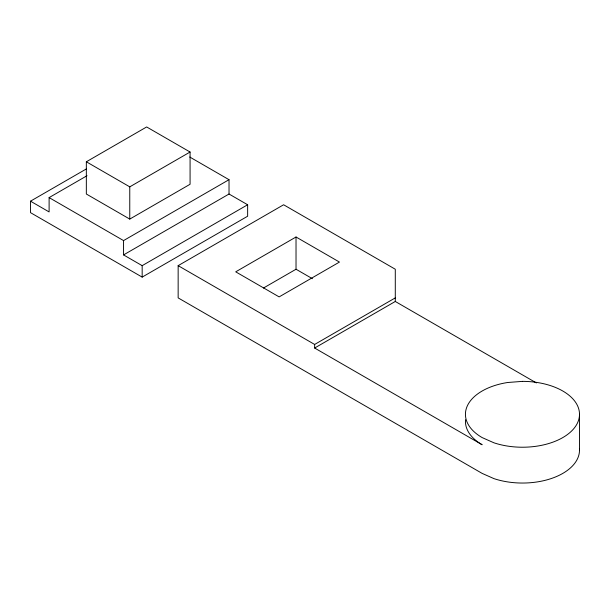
<?xml version="1.0" encoding="UTF-8"?>
<svg xmlns="http://www.w3.org/2000/svg" width="610" height="610" viewBox="0 0 610 610"><rect width="100%" height="100%" fill="white"/><g stroke="black" fill="none" stroke-linecap="round" stroke-linejoin="round"><path stroke-width="0.91" d="M86.338 161.78L146.652 126.956L190.076 152.027L190.076 184.266L129.762 219.089L86.338 194.018L86.338 161.78L129.762 186.851L190.076 152.027M229.024 194.018L229.024 179.691L123.555 240.584L123.555 254.911L229.024 194.018L247.637 204.762L247.637 216.222L142.168 277.115L30.5 212.646L30.5 201.178L86.528 168.833M30.5 201.178L49.113 211.929L49.113 197.602L87.016 175.718M123.555 254.911L142.168 265.655L247.637 204.762M579.424 448.403A57.027 32.925 0 0 1 552.263 478.194A57.027 32.925 0 0 1 493.955 478.629L482.144 473.398L178.15 297.893L178.15 265.655L283.619 204.762L395.288 269.239L395.288 301.47L536.388 382.935M296.025 237L235.712 271.824L279.136 296.895L339.457 262.071L296.025 237L296.025 269.239L263.428 288.057M178.15 265.655L314.638 344.452L395.288 297.893M314.638 344.452L314.638 348.035L395.288 301.47M189.756 157.022L229.024 179.691M296.025 269.239L312.419 278.694M314.638 348.035L482.144 444.743A57.027 32.925 0 0 1 465.521 419.749M49.113 197.602L123.555 240.584M579.5 414.297L579.5 450.119M142.168 265.655L142.168 277.115M129.762 186.851L129.762 219.089M522.473 381.372L507.711 382.493A57.027 32.925 0 0 0 482.144 437.583L493.955 442.814A57.027 32.925 0 0 0 577.556 422.821A57.027 32.925 0 0 0 522.473 381.372"/></g></svg>
